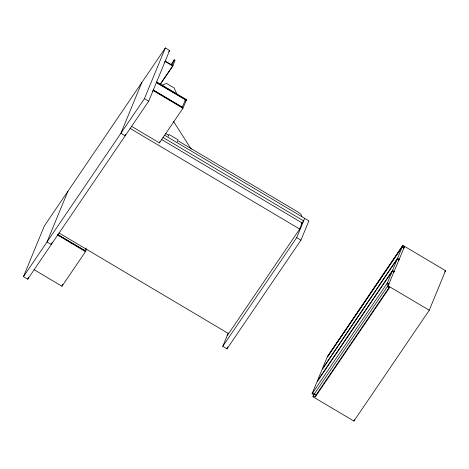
<?xml version="1.0" encoding="UTF-8"?>
<svg xmlns="http://www.w3.org/2000/svg" width="469" height="469" viewBox="0 0 469 469"><rect width="100%" height="100%" fill="white"/><g stroke="black" fill="none" stroke-linecap="round" stroke-linejoin="round"><path stroke-width="0.7" d="M168.219 136.379L168.576 135.213L165.463 133.366M177.294 141.761L177.651 140.594L298.653 212.416L300.928 214.345L301.989 216.49M164.525 135.189L308.878 220.864L300.934 240.134L227.019 348.866L222.781 346.351L228.28 332.984M23.45 276.64L44.356 225.911L165.346 47.932L169.614 50.464L148.708 101.193L27.718 279.172L23.45 276.64L144.44 98.66L165.346 47.932M27.718 279.172L28.539 277.173M67.894 191.288L46.988 242.01L51.256 244.542L52.082 242.537M141.808 82.562L120.902 133.284L125.164 135.817L125.721 134.48M33.973 269.628L61.967 286.242L62.787 284.249M84.643 251.144L85.897 248.101M61.967 286.242L85.51 251.619L86.618 248.922M172.082 65.068L174.257 59.792L175.119 60.302L172.75 66.041L160.169 84.549M131.426 126.272L159.419 142.887L159.97 141.562M182.095 107.788L185.437 99.674L156.382 82.526L186.293 100.178M159.419 142.887L182.957 108.263L186.515 99.639L156.652 81.917M227.019 348.866L227.84 346.867M301.28 224.241L302.036 222.417M227.172 335.698L299.673 229.048L302.183 222.963L303.595 220.881L162.854 137.353M222.781 346.351L296.695 237.625L304.639 218.349M402.889 245.375L327.298 356.827L402.889 245.375L445.55 270.695L429.241 310.261L353.919 421.068L312.964 396.756L313.784 394.763L312.078 393.749L316.845 382.188L392.166 271.387L393.878 272.395M312.964 396.756L314.388 393.878M313.562 395.877L315.268 396.891L316.094 394.892L389.393 287.063M312.078 393.749L387.406 282.942L392.166 271.387M397.184 259.21L321.863 370.018L317.261 381.174L392.588 270.373L397.184 259.21L398.89 260.225M397.606 258.196L402.203 247.034L326.881 357.841L322.279 368.997L397.606 258.196L399.312 259.21L398.486 260.418M315.268 396.891L389.393 287.849L387.687 286.835L388.514 284.841L386.802 283.827M387.687 286.835L404.331 247.034L402.625 246.02M353.919 421.068L354.47 419.726M168.799 51.66L169.614 50.464M164.261 62.676L165.07 61.486L172.75 66.041M152.284 91.731L153.099 90.54L182.957 108.263M171.009 64.57L174.257 59.792M160.357 84.086L172.944 65.584L165.264 61.023M185.296 101.433L186.515 99.639M403.727 247.919L404.331 247.034M393.468 272.595L394.294 271.381L392.588 270.373M313.784 394.763L389.112 283.956L387.406 282.942M444.729 271.909L445.55 270.695M168.213 135.277L168.576 135.213M163.065 86.015L161.852 85.294L166.518 83.412L174.093 87.908L177.001 94.287M164.273 86.736L165.487 87.457M166.7 88.172L170.939 90.693M172.152 91.414L175.793 93.571M402.021 246.905L403.909 248.048M144.44 98.66L148.708 101.193M169.028 134.462L178.103 139.85M161.442 139.428L302.183 222.963M130.03 128.359L299.673 229.048M388.285 285.955L429.241 310.261M296.695 237.625L300.934 240.134M58.942 232.935L228.585 333.617M57.693 234.518L84.848 250.634L57.646 234.588M57.499 234.992L85.51 251.619M312.682 392.864L316.094 394.892M191.211 149.16L173.507 121.418M153.293 90.066L182.3 107.284L153.293 90.066"/></g></svg>
